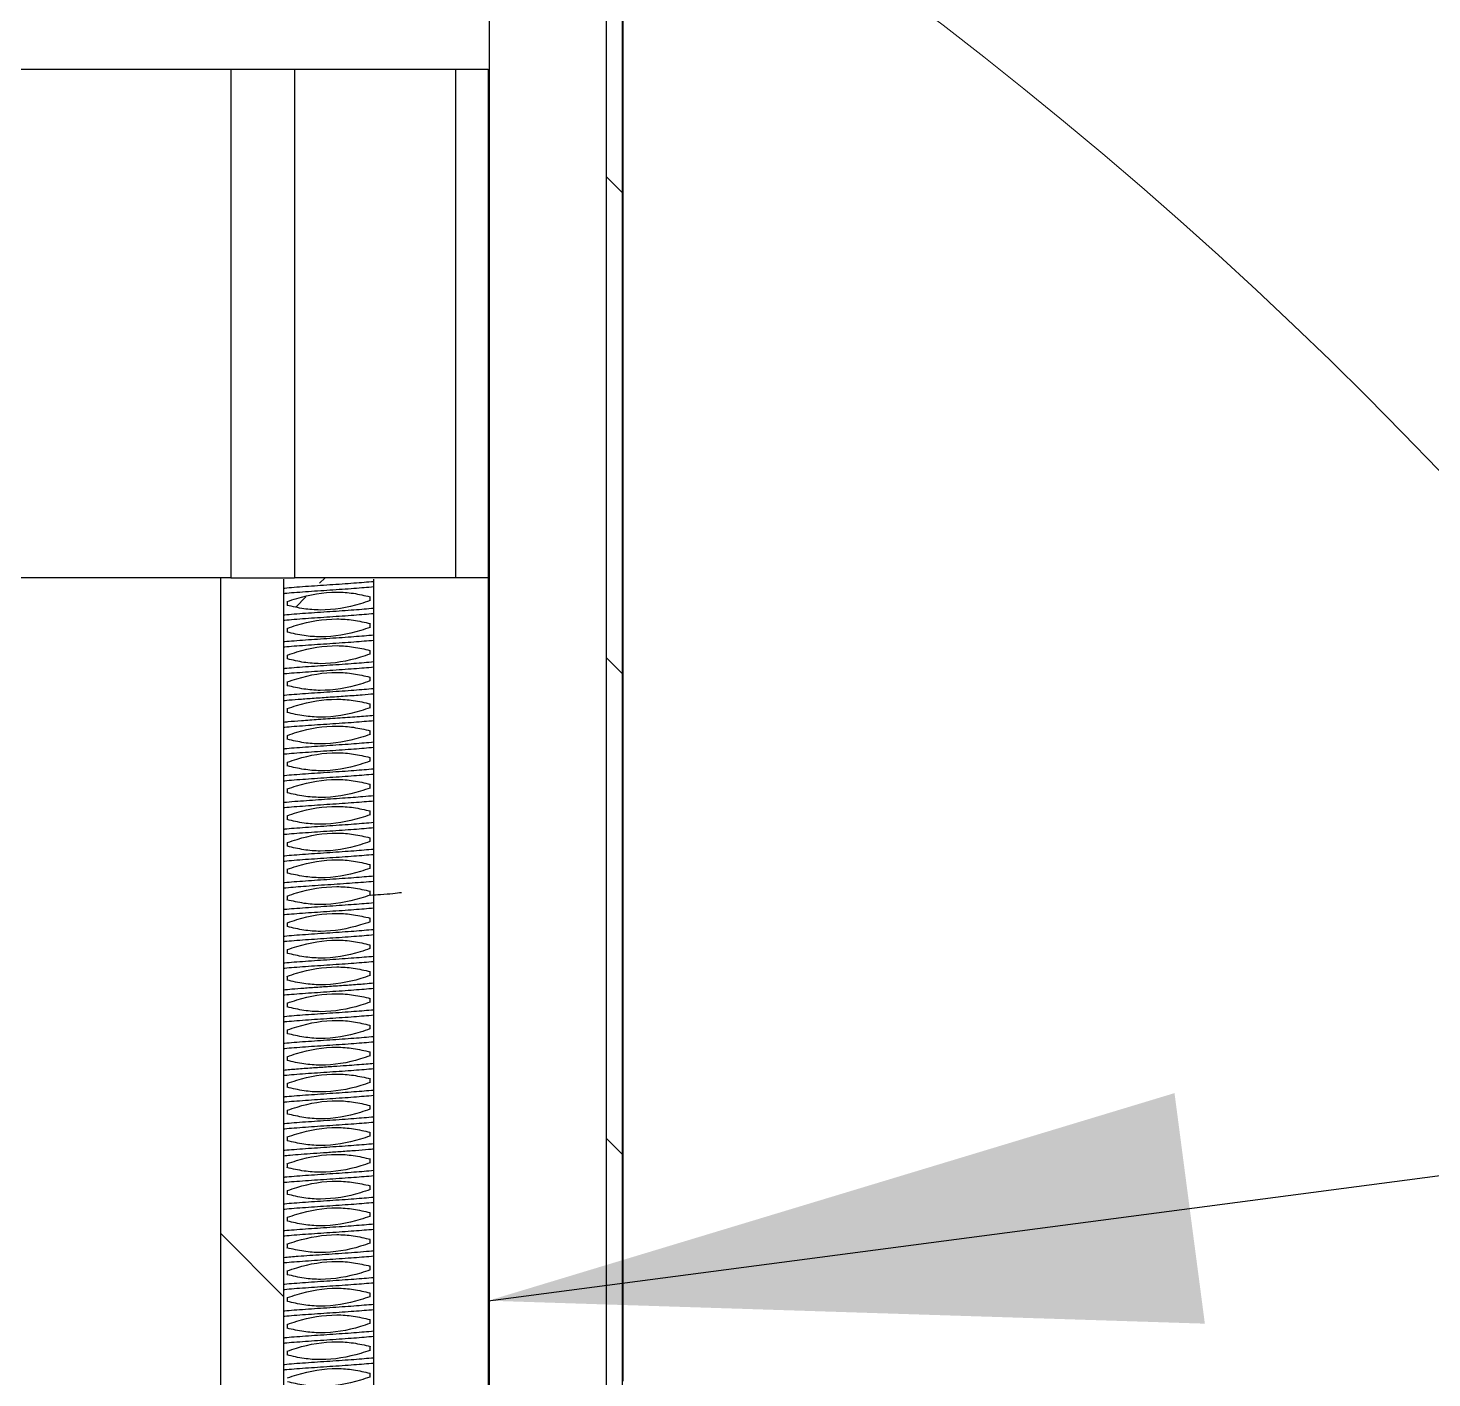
# Model space of a CAD drawing. Header units: millimetres. Extents: x 2 to 1187, y 2 to 839.
# Drawn here: x 311.94 to 318.5, y 464.89 to 471.19 of the extents above; entities that cross this region are included whole.
import ezdxf

# ---------------------------------------------------------------- set-up
doc = ezdxf.new("R2010")
doc.units = ezdxf.units.MM
doc.dimstyles.new('SLDDIMSTYLE0', dxfattribs={"dimtxt": 0.18, "dimasz": 3.302, "dimexe": 0, "dimexo": 0.0625, "dimgap": 0, "dimtad": 0, "dimtih": 1, "dimtoh": 1, "dimdec": 0, "dimrnd": 1e-09, "dimzin": 0, "dimdsep": 46, "dimtxsty": 'Standard', "dimsah": 1, "dimcen": 0.09, "dimadec": 0, "dimazin": 0, "dimtfac": 3.302, "dimtdec": 0, "dimtofl": 0, "dimtmove": 0, "dimatfit": 3, "dimfxl": 1, "dimfrac": 2, "dimtolj": 1, "dimtzin": 0, "dimarcsym": 0})

# ---------------------------------------------------------------- blocks, each defined once
blk = doc.blocks.new('SW_HATCH_1')
at = {"color": 0, "linetype": 'Continuous', "lineweight": 18}
for p, q in [((147.5361, -9.2065), (147.4611, -9.1315)), ((146.1237, -11.0308), (146.1491, -11.0053)), ((146.0125, -11.142), (146.0599, -11.0946)), ((147.5361, -11.4516), (147.4611, -11.3765)), ((147.5361, -13.6966), (147.4611, -13.6216)), ((145.9554, -14.361), (145.6602, -14.0657))]:
    blk.add_line(p, q, dxfattribs=at)

msp = doc.modelspace()

# ---------------------------------------------------------------- linework, layer by layer
at = {"color": 7, "linetype": 'Continuous', "lineweight": 25}
for p, q in [((314.6433, 481.8016), (314.6433, 464.3016)), ((314.7184, 480.6266), (314.7184, 464.3766)), ((314.7229, 464.8766), (314.7229, 480.6266)), ((314.0979, 468.6266), (314.0979, 472.0016)), ((311.4138, 471.0016), (314.0917, 471.0016)), ((312.8918, 471.0016), (312.8918, 468.6266)), ((313.1881, 471.0016), (313.1881, 468.6266)), ((313.9395, 471.0016), (313.9395, 468.6266)), ((314.0917, 471.0016), (314.0917, 468.6266)), ((312.8918, 468.6266), (311.7136, 468.6266)), ((312.8424, 468.6266), (312.8424, 461.8766)), ((312.8918, 468.6266), (313.1881, 468.6266)), ((313.1376, 468.6203), (313.1376, 461.8766)), ((313.1544, 468.6266), (313.1544, 468.6231)), ((313.9395, 468.6266), (313.1881, 468.6266)), ((313.5582, 461.8766), (313.5582, 468.6203)), ((314.0917, 468.6266), (313.9395, 468.6266)), ((314.0917, 468.6266), (314.0979, 468.6266)), ((314.0931, 468.6266), (314.0931, 461.8766)), ((314.0979, 468.6266), (314.0931, 468.6266)), ((314.0979, 464.3016), (314.0979, 468.6266)), ((313.1544, 468.5159), (313.1544, 468.4981)), ((313.5414, 468.5203), (313.5414, 468.5381)), ((313.1544, 468.391), (313.1544, 468.3729)), ((313.5414, 468.3952), (313.5414, 468.4131)), ((313.1544, 468.266), (313.1544, 468.2481)), ((313.5414, 468.2703), (313.5414, 468.2881)), ((313.1544, 468.141), (313.1544, 468.1231)), ((313.5414, 468.1453), (313.5414, 468.1631)), ((313.1544, 468.0159), (313.1544, 467.9982)), ((313.5414, 468.0203), (313.5414, 468.0381)), ((313.1544, 467.891), (313.1544, 467.8731)), ((313.5414, 467.8953), (313.5414, 467.9132)), ((313.1544, 467.766), (313.1544, 467.7481)), ((313.5414, 467.7703), (313.5414, 467.7881)), ((313.5414, 467.6453), (313.5414, 467.6631)), ((313.1544, 467.6409), (313.1544, 467.6232)), ((313.5414, 467.5202), (313.5414, 467.5382)), ((313.1544, 467.516), (313.1544, 467.498)), ((313.5414, 467.3953), (313.5414, 467.4131)), ((313.1544, 467.391), (313.1544, 467.3731)), ((313.5414, 467.2703), (313.5414, 467.2881)), ((313.1544, 467.2659), (313.1544, 467.2481)), ((313.1544, 467.141), (313.1544, 467.1231)), ((313.5414, 467.1453), (313.5414, 467.1631)), ((313.1544, 467.016), (313.1544, 466.9981)), ((313.5414, 467.0203), (313.5414, 467.0381)), ((313.1544, 466.891), (313.1544, 466.8731)), ((313.5414, 466.8953), (313.5414, 466.9131)), ((313.1544, 466.7659), (313.1544, 466.7482)), ((313.5414, 466.7703), (313.5414, 466.7881)), ((313.1544, 466.641), (313.1544, 466.6231)), ((313.5414, 466.6453), (313.5414, 466.6632)), ((313.1544, 466.516), (313.1544, 466.4981)), ((313.5414, 466.5203), (313.5414, 466.5381)), ((313.1544, 466.3909), (313.1544, 466.3732)), ((313.5414, 466.3953), (313.5414, 466.4131)), ((313.5414, 466.2702), (313.5414, 466.2882)), ((313.1544, 466.266), (313.1544, 466.2479)), ((313.5414, 466.1453), (313.5414, 466.1631)), ((313.1544, 466.141), (313.1544, 466.1231)), ((313.5414, 466.0203), (313.5414, 466.0381)), ((313.1544, 466.0159), (313.1544, 465.9981)), ((313.5414, 465.8953), (313.5414, 465.9131)), ((313.1544, 465.891), (313.1544, 465.8731)), ((313.1544, 465.766), (313.1544, 465.7481)), ((313.5414, 465.7703), (313.5414, 465.7882)), ((313.1544, 465.641), (313.1544, 465.6231)), ((313.5414, 465.6453), (313.5414, 465.6631)), ((313.1544, 465.5159), (313.1544, 465.4982)), ((313.5414, 465.5203), (313.5414, 465.5381)), ((313.1544, 465.391), (313.1544, 465.3731)), ((313.5414, 465.3953), (313.5414, 465.4132)), ((313.1544, 465.266), (313.1544, 465.2481)), ((313.5414, 465.2703), (313.5414, 465.2881)), ((313.1544, 465.1409), (313.1544, 465.1231)), ((313.5414, 465.1453), (313.5414, 465.1631)), ((313.1544, 465.016), (313.1544, 464.9979)), ((313.5414, 465.0202), (313.5414, 465.0381)), ((313.5414, 464.8953), (313.5414, 464.9131))]:
    msp.add_line(p, q, dxfattribs=at)
at = {"color": 7, "linetype": 'Continuous', "lineweight": 18}
msp.add_circle((304.0979, 455.3766), 19.9348, dxfattribs=at)
at = {"color": 7, "linetype": 'Continuous', "lineweight": 25}
for points, knots in [([(313.5582, 468.6088), (313.5288, 468.6063), (313.4694, 468.6011), (313.3522, 468.5933), (313.2397, 468.5855), (313.1628, 468.5801), (313.1395, 468.5772), (313.1376, 468.577)], [0, 0, 0, 0, 0.241538, 0.487078, 0.732619, 0.97816, 1, 1, 1, 1]), ([(313.5582, 468.5841), (313.5289, 468.5816), (313.4697, 468.5764), (313.3526, 468.5687), (313.24, 468.5608), (313.163, 468.5554), (313.1396, 468.5525), (313.1376, 468.5523)], [0, 0, 0, 0, 0.240801, 0.486324, 0.731847, 0.977369, 1, 1, 1, 1]), ([(313.1538, 468.5159), (313.1687, 468.5209), (313.2435, 468.5459), (313.3484, 468.5649), (313.4642, 468.5564), (313.5153, 468.5443), (313.5412, 468.5381)], [0, 0, 0, 0, 0.119398, 0.601009, 0.797457, 1, 1, 1, 1]), ([(313.541, 468.5203), (313.5262, 468.5152), (313.4515, 468.4895), (313.3462, 468.4715), (313.2307, 468.4808), (313.1798, 468.4923), (313.154, 468.4981)], [0, 0, 0, 0, 0.119524, 0.602485, 0.798138, 1, 1, 1, 1]), ([(313.5582, 468.4838), (313.5289, 468.4813), (313.4697, 468.4761), (313.3525, 468.4683), (313.24, 468.4605), (313.163, 468.4551), (313.1396, 468.4522), (313.1376, 468.452)], [0, 0, 0, 0, 0.2408588, 0.4863773, 0.7318958, 0.9774143, 1, 1, 1, 1]), ([(313.5582, 468.459), (313.5289, 468.4565), (313.4697, 468.4513), (313.3525, 468.4435), (313.2399, 468.4357), (313.1629, 468.4302), (313.1396, 468.4274), (313.1376, 468.4271)], [0, 0, 0, 0, 0.240895, 0.486498, 0.732098, 0.977695, 1, 1, 1, 1]), ([(313.5426, 468.3954), (313.5277, 468.3903), (313.453, 468.3651), (313.3478, 468.347), (313.2315, 468.3549), (313.1799, 468.3669), (313.1536, 468.3731)], [0, 0, 0, 0, 0.118933, 0.598888, 0.795181, 1, 1, 1, 1]), ([(313.1538, 468.3909), (313.1686, 468.396), (313.2432, 468.4217), (313.3486, 468.4393), (313.4647, 468.4309), (313.5162, 468.4192), (313.5425, 468.4132)], [0, 0, 0, 0, 0.11899, 0.599613, 0.79535, 1, 1, 1, 1]), ([(313.5582, 468.3588), (313.5289, 468.3563), (313.4697, 468.3511), (313.3525, 468.3434), (313.24, 468.3356), (313.163, 468.3301), (313.1396, 468.3273), (313.1376, 468.327)], [0, 0, 0, 0, 0.240815, 0.486401, 0.731988, 0.977576, 1, 1, 1, 1]), ([(313.5582, 468.3341), (313.5288, 468.3316), (313.4694, 468.3264), (313.3522, 468.3187), (313.2397, 468.3108), (313.1628, 468.3054), (313.1395, 468.3026), (313.1376, 468.3023)], [0, 0, 0, 0, 0.241529, 0.487095, 0.732662, 0.978229, 1, 1, 1, 1]), ([(313.1554, 468.266), (313.1702, 468.271), (313.245, 468.2965), (313.35, 468.3153), (313.465, 468.3053), (313.5154, 468.2939), (313.5408, 468.2881)], [0, 0, 0, 0, 0.1199911, 0.6046398, 0.8004391, 1, 1, 1, 1]), ([(313.541, 468.2703), (313.5261, 468.2653), (313.4513, 468.2404), (313.3465, 468.2207), (313.2314, 468.2303), (313.1809, 468.2422), (313.1554, 468.2482)], [0, 0, 0, 0, 0.119899, 0.6035885, 0.7996969, 1, 1, 1, 1]), ([(313.5582, 468.2338), (313.5288, 468.2313), (313.4694, 468.2261), (313.3522, 468.2183), (313.2397, 468.2105), (313.1628, 468.2051), (313.1395, 468.2022), (313.1376, 468.202)], [0, 0, 0, 0, 0.241504, 0.487078, 0.732652, 0.978226, 1, 1, 1, 1]), ([(313.5582, 468.2091), (313.5288, 468.2066), (313.4696, 468.2014), (313.3524, 468.1937), (313.2399, 468.1858), (313.163, 468.1804), (313.1396, 468.1776), (313.1376, 468.1773)], [0, 0, 0, 0, 0.241105, 0.486616, 0.732126, 0.977636, 1, 1, 1, 1]), ([(313.1546, 468.141), (313.1695, 468.1459), (313.2443, 468.1709), (313.3491, 468.1904), (313.4644, 468.181), (313.515, 468.1691), (313.5405, 468.1631)], [0, 0, 0, 0, 0.1198083, 0.6030998, 0.7993216, 1, 1, 1, 1]), ([(313.5405, 468.1453), (313.5256, 468.1402), (313.4509, 468.1147), (313.3458, 468.0961), (313.2308, 468.1059), (313.1803, 468.1174), (313.1548, 468.1232)], [0, 0, 0, 0, 0.119914, 0.604313, 0.800109, 1, 1, 1, 1]), ([(313.5582, 468.1088), (313.5288, 468.1063), (313.4696, 468.1011), (313.3524, 468.0933), (313.2399, 468.0855), (313.1629, 468.0801), (313.1396, 468.0772), (313.1376, 468.077)], [0, 0, 0, 0, 0.241178, 0.486688, 0.732198, 0.977709, 1, 1, 1, 1]), ([(313.5582, 468.0843), (313.541, 468.0826), (313.5032, 468.0791), (313.428, 468.0737), (313.3473, 468.0682), (313.2713, 468.0631), (313.2059, 468.0583), (313.1613, 468.0548), (313.1423, 468.0528), (313.1376, 468.0524)], [0, 0, 0, 0, 0.151734, 0.334074, 0.505584, 0.666252, 0.816066, 0.955015, 1, 1, 1, 1]), ([(313.1533, 468.0159), (313.1681, 468.0209), (313.2428, 468.0463), (313.348, 468.0643), (313.4644, 468.0563), (313.516, 468.0443), (313.5423, 468.0382)], [0, 0, 0, 0, 0.118902, 0.598804, 0.794993, 1, 1, 1, 1]), ([(313.5422, 468.0204), (313.5274, 468.0153), (313.4527, 467.9897), (313.3474, 467.972), (313.2311, 467.9802), (313.1796, 467.992), (313.1532, 467.9981)], [0, 0, 0, 0, 0.118934, 0.599238, 0.795079, 1, 1, 1, 1]), ([(313.5582, 467.9838), (313.5336, 467.9817), (313.4846, 467.9773), (313.3917, 467.9709), (313.3012, 467.9648), (313.2223, 467.9593), (313.1674, 467.955), (313.1442, 467.9527), (313.1376, 467.952)], [0, 0, 0, 0, 0.2060372, 0.4110439, 0.6011827, 0.7764264, 0.9367497, 1, 1, 1, 1]), ([(313.5582, 467.9591), (313.5288, 467.9566), (313.4695, 467.9514), (313.3522, 467.9436), (313.2397, 467.9358), (313.1628, 467.9304), (313.1395, 467.9275), (313.1376, 467.9273)], [0, 0, 0, 0, 0.241423, 0.487059, 0.732694, 0.978329, 1, 1, 1, 1]), ([(313.155, 467.891), (313.1698, 467.8961), (313.2445, 467.9217), (313.3497, 467.9399), (313.4651, 467.9304), (313.5158, 467.9189), (313.5416, 467.9131)], [0, 0, 0, 0, 0.119636, 0.603032, 0.798728, 1, 1, 1, 1]), ([(313.5582, 467.8588), (313.5288, 467.8563), (313.4695, 467.8511), (313.3523, 467.8434), (313.2397, 467.8356), (313.1628, 467.8301), (313.1395, 467.8273), (313.1376, 467.8271)], [0, 0, 0, 0, 0.241335, 0.486956, 0.732579, 0.978202, 1, 1, 1, 1]), ([(313.5418, 467.8953), (313.5269, 467.8903), (313.4521, 467.8654), (313.3472, 467.8462), (313.2315, 467.855), (313.1806, 467.867), (313.1548, 467.8731)], [0, 0, 0, 0, 0.11951, 0.601566, 0.797982, 1, 1, 1, 1]), ([(313.5582, 467.8341), (313.5288, 467.8316), (313.4695, 467.8264), (313.3523, 467.8187), (313.2398, 467.8108), (313.1629, 467.8054), (313.1395, 467.8026), (313.1376, 467.8023)], [0, 0, 0, 0, 0.241401, 0.486919, 0.732438, 0.977956, 1, 1, 1, 1]), ([(313.1552, 467.766), (313.1701, 467.771), (313.2449, 467.7961), (313.3497, 467.8157), (313.4646, 467.8057), (313.5149, 467.794), (313.5403, 467.7881)], [0, 0, 0, 0, 0.120081, 0.604648, 0.800438, 1, 1, 1, 1]), ([(313.5582, 467.7338), (313.5288, 467.7313), (313.4695, 467.7261), (313.3523, 467.7183), (313.2398, 467.7105), (313.1629, 467.7051), (313.1395, 467.7022), (313.1376, 467.702)], [0, 0, 0, 0, 0.241449, 0.486972, 0.732494, 0.978017, 1, 1, 1, 1]), ([(313.5403, 467.7702), (313.5255, 467.7652), (313.4507, 467.74), (313.3458, 467.7207), (313.231, 467.7308), (313.1807, 467.7424), (313.1553, 467.7482)], [0, 0, 0, 0, 0.12012, 0.605094, 0.800833, 1, 1, 1, 1]), ([(313.5582, 467.7091), (313.5289, 467.7066), (313.4697, 467.7015), (313.3526, 467.6937), (313.2401, 467.6859), (313.1631, 467.6804), (313.1396, 467.6776), (313.1376, 467.6773)], [0, 0, 0, 0, 0.240639, 0.486152, 0.731667, 0.977182, 1, 1, 1, 1]), ([(313.1534, 467.6409), (313.1683, 467.6459), (313.2431, 467.671), (313.3481, 467.6895), (313.4642, 467.6815), (313.5155, 467.6693), (313.5417, 467.6632)], [0, 0, 0, 0, 0.119133, 0.599743, 0.796193, 1, 1, 1, 1]), ([(313.5582, 467.609), (313.542, 467.6074), (313.5015, 467.6035), (313.4103, 467.5971), (313.3178, 467.5909), (313.2428, 467.5857), (313.189, 467.5816), (313.1529, 467.5787), (313.1387, 467.5772), (313.1376, 467.5771)], [0, 0, 0, 0, 0.145856, 0.365491, 0.601566, 0.726374, 0.855339, 0.988461, 1, 1, 1, 1]), ([(313.5415, 467.6453), (313.5267, 467.6402), (313.452, 467.6145), (313.3467, 467.5967), (313.2308, 467.6056), (313.1796, 467.6172), (313.1535, 467.6231)], [0, 0, 0, 0, 0.119241, 0.60104, 0.796648, 1, 1, 1, 1]), ([(313.5582, 467.5841), (313.5288, 467.5815), (313.4696, 467.5764), (313.3524, 467.5686), (313.2398, 467.5608), (313.1629, 467.5553), (313.1395, 467.5525), (313.1376, 467.5523)], [0, 0, 0, 0, 0.241107, 0.486731, 0.732355, 0.977978, 1, 1, 1, 1]), ([(313.1542, 467.5159), (313.1691, 467.521), (313.2437, 467.5468), (313.349, 467.5645), (313.4649, 467.5557), (313.5162, 467.5441), (313.5423, 467.5382)], [0, 0, 0, 0, 0.119211, 0.600877, 0.796489, 1, 1, 1, 1]), ([(313.5582, 467.4838), (313.5288, 467.4813), (313.4696, 467.4761), (313.3524, 467.4684), (313.2399, 467.4606), (313.1629, 467.4551), (313.1396, 467.4523), (313.1376, 467.4521)], [0, 0, 0, 0, 0.241017, 0.486627, 0.732238, 0.97785, 1, 1, 1, 1]), ([(313.5424, 467.5203), (313.5276, 467.5154), (313.4528, 467.4903), (313.3477, 467.4718), (313.2316, 467.4798), (313.1802, 467.4919), (313.1541, 467.4981)], [0, 0, 0, 0, 0.119106, 0.59962, 0.796063, 1, 1, 1, 1]), ([(313.5582, 467.4591), (313.5288, 467.4566), (313.4694, 467.4514), (313.3522, 467.4437), (313.2397, 467.4358), (313.1628, 467.4304), (313.1395, 467.4276), (313.1376, 467.4273)], [0, 0, 0, 0, 0.241544, 0.487089, 0.732634, 0.978178, 1, 1, 1, 1]), ([(313.1555, 467.391), (313.1703, 467.396), (313.2451, 467.4213), (313.35, 467.4405), (313.4649, 467.4304), (313.5151, 467.4189), (313.5405, 467.4131)], [0, 0, 0, 0, 0.1201138, 0.6050815, 0.8008265, 1, 1, 1, 1]), ([(313.5582, 467.3588), (313.5288, 467.3563), (313.4694, 467.3511), (313.3522, 467.3433), (313.2397, 467.3355), (313.1628, 467.3301), (313.1395, 467.3272), (313.1376, 467.327)], [0, 0, 0, 0, 0.241549, 0.487101, 0.732653, 0.978205, 1, 1, 1, 1]), ([(313.5582, 467.3341), (313.5289, 467.3316), (313.4697, 467.3264), (313.3525, 467.3187), (313.24, 467.3108), (313.163, 467.3054), (313.1396, 467.3025), (313.1376, 467.3023)], [0, 0, 0, 0, 0.240893, 0.486409, 0.731926, 0.977442, 1, 1, 1, 1]), ([(313.5406, 467.3953), (313.5257, 467.3903), (313.451, 467.3652), (313.3462, 467.3456), (313.2312, 467.3556), (313.1809, 467.3673), (313.1555, 467.3732)], [0, 0, 0, 0, 0.120068, 0.604566, 0.800375, 1, 1, 1, 1]), ([(313.1541, 467.266), (313.1689, 467.2709), (313.2438, 467.2958), (313.3486, 467.3151), (313.4643, 467.3063), (313.5151, 467.2942), (313.5409, 467.2881)], [0, 0, 0, 0, 0.119543, 0.601729, 0.798132, 1, 1, 1, 1]), ([(313.5408, 467.2703), (313.526, 467.2652), (313.4513, 467.2395), (313.3461, 467.2213), (313.2307, 467.2309), (313.18, 467.2423), (313.1543, 467.2481)], [0, 0, 0, 0, 0.119668, 0.603183, 0.798892, 1, 1, 1, 1]), ([(313.5582, 467.2338), (313.5288, 467.2313), (313.4696, 467.2261), (313.3525, 467.2183), (313.24, 467.2105), (313.163, 467.2051), (313.1396, 467.2022), (313.1376, 467.202)], [0, 0, 0, 0, 0.24096, 0.486474, 0.731987, 0.977501, 1, 1, 1, 1]), ([(313.5582, 467.2091), (313.5577, 467.2091), (313.5448, 467.2077), (313.5112, 467.205), (313.4423, 467.1996), (313.3439, 467.193), (313.2267, 467.1852), (313.1671, 467.18), (313.1376, 467.1775)], [0, 0, 0, 0, 0.004988, 0.13272, 0.259733, 0.510348, 0.758127, 1, 1, 1, 1]), ([(313.5425, 467.1454), (313.5277, 467.1403), (313.453, 467.1149), (313.3477, 467.097), (313.2314, 467.105), (313.1798, 467.117), (313.1534, 467.1231)], [0, 0, 0, 0, 0.118897, 0.598803, 0.794958, 1, 1, 1, 1]), ([(313.1535, 467.1409), (313.1684, 467.146), (313.243, 467.1716), (313.3483, 467.1893), (313.4646, 467.1811), (313.5162, 467.1692), (313.5426, 467.1632)], [0, 0, 0, 0, 0.118922, 0.599148, 0.795024, 1, 1, 1, 1]), ([(313.5418, 467.1453), (313.558, 467.1464), (313.5977, 467.149), (313.6508, 467.1533), (313.6759, 467.1564), (313.6885, 467.158)], [0, 0, 0, 0, 0.253681, 0.622168, 1, 1, 1, 1]), ([(313.5582, 467.1088), (313.5289, 467.1063), (313.4697, 467.1011), (313.3526, 467.0934), (313.24, 467.0855), (313.163, 467.0801), (313.1396, 467.0773), (313.1376, 467.077)], [0, 0, 0, 0, 0.2407371, 0.486312, 0.7318873, 0.9774632, 1, 1, 1, 1]), ([(313.5582, 467.0841), (313.5288, 467.0816), (313.4695, 467.0764), (313.3522, 467.0687), (313.2397, 467.0608), (313.1628, 467.0554), (313.1395, 467.0526), (313.1376, 467.0523)], [0, 0, 0, 0, 0.241487, 0.487065, 0.732642, 0.97822, 1, 1, 1, 1]), ([(313.5412, 467.0203), (313.5264, 467.0153), (313.4516, 466.9904), (313.3468, 466.9709), (313.2314, 466.9802), (313.1808, 466.9921), (313.1552, 466.9982)], [0, 0, 0, 0, 0.11978, 0.602952, 0.7992, 1, 1, 1, 1]), ([(313.1553, 467.016), (313.1701, 467.0211), (313.2448, 467.0466), (313.35, 467.0652), (313.465, 467.0553), (313.5156, 467.0439), (313.5411, 467.0381)], [0, 0, 0, 0, 0.1198889, 0.6042013, 0.7999928, 1, 1, 1, 1]), ([(313.5582, 466.9838), (313.5288, 466.9813), (313.4695, 466.9761), (313.3522, 466.9683), (313.2397, 466.9605), (313.1628, 466.9551), (313.1395, 466.9522), (313.1376, 466.952)], [0, 0, 0, 0, 0.241449, 0.487033, 0.732617, 0.9782, 1, 1, 1, 1]), ([(313.5582, 466.9591), (313.5288, 466.9566), (313.4695, 466.9514), (313.3524, 466.9437), (313.2399, 466.9358), (313.1629, 466.9304), (313.1396, 466.9276), (313.1376, 466.9273)], [0, 0, 0, 0, 0.241216, 0.486726, 0.732237, 0.977748, 1, 1, 1, 1]), ([(313.1548, 466.891), (313.1697, 466.896), (313.2445, 466.9209), (313.3493, 466.9405), (313.4644, 466.9309), (313.5149, 466.9191), (313.5404, 466.9131)], [0, 0, 0, 0, 0.119923, 0.60372, 0.799792, 1, 1, 1, 1]), ([(313.5404, 466.8953), (313.5255, 466.8902), (313.4508, 466.8648), (313.3457, 466.8459), (313.2308, 466.8559), (313.1804, 466.8674), (313.155, 466.8732)], [0, 0, 0, 0, 0.120011, 0.604719, 0.800516, 1, 1, 1, 1]), ([(313.5582, 466.8588), (313.5288, 466.8563), (313.4695, 466.8511), (313.3523, 466.8433), (313.2398, 466.8355), (313.1629, 466.8301), (313.1396, 466.8272), (313.1376, 466.827)], [0, 0, 0, 0, 0.241283, 0.486796, 0.732308, 0.97782, 1, 1, 1, 1]), ([(313.5582, 466.8341), (313.5289, 466.8316), (313.4697, 466.8265), (313.3526, 466.8187), (313.2401, 466.8109), (313.163, 466.8054), (313.1396, 466.8026), (313.1376, 466.8024)], [0, 0, 0, 0, 0.240622, 0.48616, 0.7317, 0.97724, 1, 1, 1, 1]), ([(313.1532, 466.7659), (313.1681, 466.7709), (313.2428, 466.7962), (313.348, 466.8143), (313.4643, 466.8064), (313.5158, 466.7943), (313.5421, 466.7882)], [0, 0, 0, 0, 0.118947, 0.598935, 0.795255, 1, 1, 1, 1]), ([(313.542, 466.7703), (313.5272, 466.7652), (313.4525, 466.7396), (313.3472, 466.7219), (313.231, 466.7304), (313.1796, 466.7421), (313.1533, 466.7481)], [0, 0, 0, 0, 0.11901, 0.599738, 0.795452, 1, 1, 1, 1]), ([(313.5582, 466.7339), (313.5447, 466.7326), (313.5124, 466.7295), (313.4463, 466.7247), (313.3712, 466.7195), (313.2982, 466.7146), (313.2326, 466.71), (313.1781, 466.7058), (313.1501, 466.7032), (313.1376, 466.7021)], [0, 0, 0, 0, 0.122977, 0.2938721, 0.4560184, 0.609408, 0.7540332, 0.889887, 1, 1, 1, 1]), ([(313.5582, 466.7091), (313.5288, 466.7066), (313.4695, 466.7014), (313.3523, 466.6936), (313.2397, 466.6858), (313.1628, 466.6804), (313.1395, 466.6775), (313.1376, 466.6773)], [0, 0, 0, 0, 0.24134, 0.486985, 0.732629, 0.978273, 1, 1, 1, 1]), ([(313.1547, 466.641), (313.1695, 466.6461), (313.2442, 466.6718), (313.3495, 466.6897), (313.465, 466.6805), (313.516, 466.669), (313.5419, 466.6631)], [0, 0, 0, 0, 0.119491, 0.602321, 0.797965, 1, 1, 1, 1]), ([(313.542, 466.6453), (313.5272, 466.6404), (313.4524, 466.6154), (313.3474, 466.5964), (313.2316, 466.6049), (313.1805, 466.617), (313.1546, 466.6231)], [0, 0, 0, 0, 0.119365, 0.600849, 0.797303, 1, 1, 1, 1]), ([(313.5582, 466.6088), (313.5288, 466.6063), (313.4695, 466.6011), (313.3523, 466.5934), (313.2398, 466.5856), (313.1629, 466.5801), (313.1395, 466.5773), (313.1376, 466.5771)], [0, 0, 0, 0, 0.241216, 0.486827, 0.73244, 0.978053, 1, 1, 1, 1]), ([(313.5582, 466.5841), (313.5288, 466.5816), (313.4695, 466.5764), (313.3522, 466.5687), (313.2398, 466.5608), (313.1629, 466.5554), (313.1395, 466.5526), (313.1376, 466.5523)], [0, 0, 0, 0, 0.2414709, 0.4869964, 0.7325219, 0.9780474, 1, 1, 1, 1]), ([(313.1554, 466.516), (313.1702, 466.521), (313.245, 466.5461), (313.3498, 466.5656), (313.4647, 466.5556), (313.5149, 466.5439), (313.5403, 466.5381)], [0, 0, 0, 0, 0.120122, 0.604941, 0.800675, 1, 1, 1, 1]), ([(313.5582, 466.4838), (313.5288, 466.4813), (313.4694, 466.4761), (313.3522, 466.4683), (313.2397, 466.4605), (313.1629, 466.4551), (313.1395, 466.4522), (313.1376, 466.452)], [0, 0, 0, 0, 0.241505, 0.4870363, 0.7325675, 0.9780987, 1, 1, 1, 1]), ([(313.5403, 466.5202), (313.5255, 466.5152), (313.4508, 466.49), (313.3459, 466.4706), (313.231, 466.4808), (313.1808, 466.4923), (313.1554, 466.4982)], [0, 0, 0, 0, 0.1201329, 0.6050619, 0.8007858, 1, 1, 1, 1]), ([(313.5582, 466.4591), (313.5289, 466.4566), (313.4697, 466.4514), (313.3526, 466.4437), (313.2401, 466.4359), (313.163, 466.4304), (313.1396, 466.4276), (313.1376, 466.4273)], [0, 0, 0, 0, 0.240694, 0.486201, 0.73171, 0.977219, 1, 1, 1, 1]), ([(313.1536, 466.3909), (313.1685, 466.3959), (313.2433, 466.4209), (313.3482, 466.4397), (313.4642, 466.4314), (313.5154, 466.4193), (313.5414, 466.4131)], [0, 0, 0, 0, 0.119263, 0.600355, 0.796818, 1, 1, 1, 1]), ([(313.5582, 466.3589), (313.5469, 466.3578), (313.5119, 466.3544), (313.4448, 466.3496), (313.3692, 466.3444), (313.3017, 466.3399), (313.2315, 466.3349), (313.1733, 466.3306), (313.1468, 466.3278), (313.1376, 466.3269)], [0, 0, 0, 0, 0.104088, 0.321941, 0.45043, 0.591666, 0.745632, 0.912312, 1, 1, 1, 1]), ([(313.5412, 466.3953), (313.5264, 466.3902), (313.4518, 466.3645), (313.3465, 466.3466), (313.2308, 466.3557), (313.1797, 466.3672), (313.1538, 466.3731)], [0, 0, 0, 0, 0.119383, 0.60178, 0.797398, 1, 1, 1, 1]), ([(313.5582, 466.3341), (313.5288, 466.3315), (313.4696, 466.3263), (313.3524, 466.3185), (313.2399, 466.3107), (313.1629, 466.3052), (313.1396, 466.3024), (313.1376, 466.3022)], [0, 0, 0, 0, 0.240996, 0.486611, 0.732223, 0.977832, 1, 1, 1, 1]), ([(313.154, 466.2659), (313.1688, 466.271), (313.2435, 466.2967), (313.3488, 466.3144), (313.4648, 466.3058), (313.5162, 466.2941), (313.5425, 466.2882)], [0, 0, 0, 0, 0.119086, 0.600186, 0.795838, 1, 1, 1, 1]), ([(313.5582, 466.2338), (313.5289, 466.2313), (313.4696, 466.2261), (313.3525, 466.2184), (313.2399, 466.2106), (313.1629, 466.2051), (313.1396, 466.2023), (313.1376, 466.202)], [0, 0, 0, 0, 0.240909, 0.486508, 0.732108, 0.977708, 1, 1, 1, 1]), ([(313.5425, 466.2704), (313.5277, 466.2654), (313.4529, 466.2402), (313.3478, 466.2219), (313.2316, 466.2298), (313.1801, 466.2419), (313.1538, 466.2481)], [0, 0, 0, 0, 0.119003, 0.599163, 0.7955492, 1, 1, 1, 1]), ([(313.5582, 466.2091), (313.5288, 466.2066), (313.4694, 466.2014), (313.3522, 466.1937), (313.2397, 466.1858), (313.1628, 466.1804), (313.1395, 466.1776), (313.1376, 466.1773)], [0, 0, 0, 0, 0.2415474, 0.4871033, 0.7326593, 0.9782153, 1, 1, 1, 1]), ([(313.1555, 466.141), (313.1703, 466.146), (313.245, 466.1714), (313.3501, 466.1904), (313.4649, 466.1804), (313.5153, 466.1689), (313.5407, 466.1631)], [0, 0, 0, 0, 0.120064, 0.604924, 0.800703, 1, 1, 1, 1]), ([(313.5582, 466.1088), (313.5288, 466.1063), (313.4694, 466.1011), (313.3522, 466.0933), (313.2397, 466.0855), (313.1628, 466.0801), (313.1395, 466.0772), (313.1376, 466.077)], [0, 0, 0, 0, 0.241537, 0.4871, 0.732664, 0.978227, 1, 1, 1, 1]), ([(313.5408, 466.1453), (313.5259, 466.1403), (313.4511, 466.1153), (313.3463, 466.0956), (313.2313, 466.1054), (313.1809, 466.1172), (313.1554, 466.1232)], [0, 0, 0, 0, 0.119993, 0.604116, 0.800054, 1, 1, 1, 1]), ([(313.5582, 466.0841), (313.5288, 466.0816), (313.4696, 466.0764), (313.3525, 466.0687), (313.24, 466.0608), (313.163, 466.0554), (313.1396, 466.0526), (313.1376, 466.0523)], [0, 0, 0, 0, 0.240998, 0.486511, 0.732023, 0.977535, 1, 1, 1, 1]), ([(313.1544, 466.016), (313.1692, 466.0209), (313.244, 466.0458), (313.3489, 466.0652), (313.4643, 466.0562), (313.515, 466.0442), (313.5407, 466.0381)], [0, 0, 0, 0, 0.119684, 0.602449, 0.798778, 1, 1, 1, 1]), ([(313.5582, 465.9838), (313.5288, 465.9813), (313.4696, 465.9761), (313.3524, 465.9683), (313.2399, 465.9605), (313.163, 465.9551), (313.1396, 465.9522), (313.1376, 465.952)], [0, 0, 0, 0, 0.241071, 0.486582, 0.732093, 0.977603, 1, 1, 1, 1]), ([(313.5582, 465.9593), (313.5502, 465.9585), (313.5263, 465.956), (313.4742, 465.952), (313.4083, 465.9474), (313.3412, 465.9428), (313.277, 465.9385), (313.2193, 465.9343), (313.1695, 465.9306), (313.1474, 465.9282), (313.1376, 465.9271)], [0, 0, 0, 0, 0.075301, 0.226504, 0.372319, 0.512742, 0.647771, 0.777403, 0.901635, 1, 1, 1, 1]), ([(313.5406, 466.0203), (313.5258, 466.0152), (313.4511, 465.9896), (313.3459, 465.9712), (313.2307, 465.9809), (313.1801, 465.9924), (313.1545, 465.9982)], [0, 0, 0, 0, 0.119802, 0.603811, 0.799574, 1, 1, 1, 1]), ([(313.5424, 465.8954), (313.5276, 465.8903), (313.4529, 465.8648), (313.3476, 465.847), (313.2313, 465.8551), (313.1797, 465.867), (313.1533, 465.8731)], [0, 0, 0, 0, 0.118898, 0.598927, 0.79492, 1, 1, 1, 1]), ([(313.1534, 465.8909), (313.1682, 465.896), (313.2429, 465.9214), (313.3482, 465.9392), (313.4645, 465.9312), (313.5161, 465.9193), (313.5425, 465.9132)], [0, 0, 0, 0, 0.118894, 0.598873, 0.79491, 1, 1, 1, 1]), ([(313.5582, 465.8588), (313.5289, 465.8563), (313.4697, 465.8511), (313.3526, 465.8433), (313.2401, 465.8355), (313.163, 465.8301), (313.1396, 465.8272), (313.1376, 465.827)], [0, 0, 0, 0, 0.240671, 0.48623, 0.731789, 0.977348, 1, 1, 1, 1]), ([(313.5582, 465.8341), (313.5288, 465.8316), (313.4694, 465.8264), (313.3522, 465.8186), (313.2397, 465.8108), (313.1628, 465.8054), (313.1395, 465.8026), (313.1376, 465.8023)], [0, 0, 0, 0, 0.241495, 0.487123, 0.732751, 0.978378, 1, 1, 1, 1]), ([(313.5415, 465.7703), (313.5267, 465.7653), (313.4518, 465.7404), (313.347, 465.7211), (313.2315, 465.7301), (313.1807, 465.7421), (313.155, 465.7481)], [0, 0, 0, 0, 0.1196466, 0.6022565, 0.7986081, 1, 1, 1, 1]), ([(313.1551, 465.766), (313.17, 465.7711), (313.2447, 465.7967), (313.3499, 465.815), (313.4651, 465.8054), (313.5157, 465.7939), (313.5413, 465.7881)], [0, 0, 0, 0, 0.119767, 0.603649, 0.799399, 1, 1, 1, 1]), ([(313.5582, 465.7338), (313.5288, 465.7313), (313.4695, 465.7261), (313.3522, 465.7184), (313.2397, 465.7106), (313.1628, 465.7051), (313.1395, 465.7023), (313.1376, 465.7021)], [0, 0, 0, 0, 0.241412, 0.487025, 0.73264, 0.978255, 1, 1, 1, 1]), ([(313.5582, 465.7091), (313.5288, 465.7066), (313.4695, 465.7014), (313.3523, 465.6937), (313.2398, 465.6858), (313.1629, 465.6804), (313.1396, 465.6776), (313.1376, 465.6773)], [0, 0, 0, 0, 0.241318, 0.486831, 0.732344, 0.977858, 1, 1, 1, 1]), ([(313.1551, 465.641), (313.1699, 465.646), (313.2447, 465.671), (313.3495, 465.6906), (313.4645, 465.6808), (313.5149, 465.669), (313.5403, 465.6631)], [0, 0, 0, 0, 0.120016, 0.604251, 0.800147, 1, 1, 1, 1]), ([(313.5403, 465.6453), (313.5255, 465.6402), (313.4507, 465.6149), (313.3457, 465.5958), (313.2309, 465.6059), (313.1806, 465.6174), (313.1552, 465.6232)], [0, 0, 0, 0, 0.12008, 0.604981, 0.800751, 1, 1, 1, 1]), ([(313.5582, 465.6088), (313.5288, 465.6063), (313.4695, 465.6011), (313.3523, 465.5933), (313.2398, 465.5855), (313.1629, 465.5801), (313.1395, 465.5772), (313.1376, 465.577)], [0, 0, 0, 0, 0.241376, 0.486893, 0.732409, 0.977926, 1, 1, 1, 1]), ([(313.5582, 465.5841), (313.5289, 465.5816), (313.4697, 465.5765), (313.3526, 465.5687), (313.2401, 465.5609), (313.163, 465.5554), (313.1396, 465.5526), (313.1376, 465.5524)], [0, 0, 0, 0, 0.240637, 0.486173, 0.731711, 0.97725, 1, 1, 1, 1]), ([(313.1533, 465.5159), (313.1681, 465.5209), (313.2429, 465.546), (313.348, 465.5644), (313.4642, 465.5564), (313.5157, 465.5443), (313.5419, 465.5382)], [0, 0, 0, 0, 0.119028, 0.599269, 0.795675, 1, 1, 1, 1]), ([(313.5417, 465.5203), (313.5269, 465.5152), (313.4523, 465.4895), (313.3469, 465.4718), (313.2309, 465.4805), (313.1796, 465.4921), (313.1534, 465.4981)], [0, 0, 0, 0, 0.119117, 0.600366, 0.796002, 1, 1, 1, 1]), ([(313.5582, 465.4839), (313.5549, 465.4835), (313.538, 465.4817), (313.4977, 465.4785), (313.4405, 465.4742), (313.3793, 465.47), (313.2993, 465.4646), (313.2093, 465.4586), (313.1593, 465.4539), (313.1376, 465.4519)], [0, 0, 0, 0, 0.0322861, 0.1684634, 0.3021458, 0.4333327, 0.5620237, 0.8106683, 1, 1, 1, 1]), ([(313.5582, 465.4591), (313.5288, 465.4565), (313.4695, 465.4514), (313.3523, 465.4436), (313.2398, 465.4358), (313.1629, 465.4303), (313.1395, 465.4275), (313.1376, 465.4273)], [0, 0, 0, 0, 0.241221, 0.486856, 0.73249, 0.978124, 1, 1, 1, 1]), ([(313.1545, 465.3909), (313.1693, 465.396), (313.244, 465.4218), (313.3493, 465.4396), (313.465, 465.4306), (313.5161, 465.419), (313.5421, 465.4131)], [0, 0, 0, 0, 0.119344, 0.6015789, 0.7971905, 1, 1, 1, 1]), ([(313.5422, 465.3953), (313.5274, 465.3904), (313.4526, 465.3653), (313.3476, 465.3466), (313.2316, 465.3548), (313.1804, 465.3669), (313.1543, 465.3731)], [0, 0, 0, 0, 0.1192266, 0.6001801, 0.7966421, 1, 1, 1, 1]), ([(313.5582, 465.3588), (313.5288, 465.3563), (313.4696, 465.3511), (313.3524, 465.3434), (313.2398, 465.3356), (313.1629, 465.3301), (313.1395, 465.3273), (313.1376, 465.3271)], [0, 0, 0, 0, 0.241129, 0.4867498, 0.7323716, 0.9779944, 1, 1, 1, 1]), ([(313.5582, 465.3341), (313.5288, 465.3316), (313.4694, 465.3264), (313.3522, 465.3187), (313.2397, 465.3108), (313.1629, 465.3054), (313.1395, 465.3026), (313.1376, 465.3023)], [0, 0, 0, 0, 0.241519, 0.487054, 0.732589, 0.978123, 1, 1, 1, 1]), ([(313.1555, 465.266), (313.1703, 465.271), (313.2451, 465.2962), (313.3499, 465.3156), (313.4648, 465.3055), (313.515, 465.2939), (313.5404, 465.2881)], [0, 0, 0, 0, 0.120133, 0.605086, 0.800812, 1, 1, 1, 1]), ([(313.5404, 465.2702), (313.5256, 465.2653), (313.4508, 465.2401), (313.346, 465.2206), (313.2311, 465.2307), (313.1809, 465.2423), (313.1555, 465.2482)], [0, 0, 0, 0, 0.120114, 0.604876, 0.80062, 1, 1, 1, 1]), ([(313.5582, 465.2338), (313.5288, 465.2313), (313.4694, 465.2261), (313.3522, 465.2183), (313.2397, 465.2105), (313.1628, 465.2051), (313.1395, 465.2022), (313.1376, 465.202)], [0, 0, 0, 0, 0.241539, 0.48708, 0.732621, 0.978163, 1, 1, 1, 1]), ([(313.5582, 465.2091), (313.5289, 465.2066), (313.4697, 465.2014), (313.3526, 465.1937), (313.24, 465.1858), (313.163, 465.1804), (313.1396, 465.1775), (313.1376, 465.1773)], [0, 0, 0, 0, 0.240805, 0.486327, 0.73185, 0.977372, 1, 1, 1, 1]), ([(313.1538, 465.1409), (313.1687, 465.1459), (313.2435, 465.1709), (313.3484, 465.1899), (313.4642, 465.1814), (313.5152, 465.1693), (313.5411, 465.1631)], [0, 0, 0, 0, 0.1194046, 0.6010412, 0.7974876, 1, 1, 1, 1]), ([(313.5582, 465.1088), (313.5289, 465.1063), (313.4697, 465.1011), (313.3525, 465.0933), (313.24, 465.0855), (313.163, 465.0801), (313.1396, 465.0772), (313.1376, 465.077)], [0, 0, 0, 0, 0.240863, 0.486381, 0.7319, 0.977418, 1, 1, 1, 1]), ([(313.541, 465.1453), (313.5262, 465.1402), (313.4515, 465.1145), (313.3462, 465.0965), (313.2307, 465.1058), (313.1798, 465.1173), (313.154, 465.1231)], [0, 0, 0, 0, 0.11953, 0.602518, 0.798175, 1, 1, 1, 1]), ([(313.5582, 465.084), (313.5289, 465.0815), (313.4697, 465.0763), (313.3525, 465.0685), (313.2399, 465.0606), (313.1629, 465.0552), (313.1396, 465.0524), (313.1376, 465.0521)], [0, 0, 0, 0, 0.240892, 0.486495, 0.732096, 0.977693, 1, 1, 1, 1]), ([(313.1537, 465.0159), (313.1686, 465.021), (313.2432, 465.0467), (313.3486, 465.0643), (313.4647, 465.0559), (313.5162, 465.0442), (313.5426, 465.0382)], [0, 0, 0, 0, 0.118986, 0.599588, 0.795331, 1, 1, 1, 1]), ([(313.5582, 464.9838), (313.5289, 464.9813), (313.4697, 464.9761), (313.3525, 464.9684), (313.24, 464.9606), (313.163, 464.9551), (313.1396, 464.9523), (313.1376, 464.952)], [0, 0, 0, 0, 0.240813, 0.486399, 0.731986, 0.977574, 1, 1, 1, 1]), ([(313.5426, 465.0204), (313.5277, 465.0153), (313.453, 464.9901), (313.3478, 464.972), (313.2315, 464.9799), (313.1799, 464.9919), (313.1536, 464.9981)], [0, 0, 0, 0, 0.118931, 0.598879, 0.795168, 1, 1, 1, 1]), ([(313.5582, 464.9591), (313.5288, 464.9566), (313.4694, 464.9514), (313.3522, 464.9437), (313.2397, 464.9358), (313.1628, 464.9304), (313.1395, 464.9276), (313.1376, 464.9273)], [0, 0, 0, 0, 0.2415272, 0.4870946, 0.7326619, 0.9782293, 1, 1, 1, 1]), ([(313.1554, 464.891), (313.1702, 464.896), (313.245, 464.9215), (313.35, 464.9403), (313.465, 464.9303), (313.5154, 464.9189), (313.5409, 464.9131)], [0, 0, 0, 0, 0.1199866, 0.6046208, 0.8004209, 1, 1, 1, 1]), ([(313.541, 464.8953), (313.5262, 464.8903), (313.4514, 464.8654), (313.3466, 464.8457), (313.2314, 464.8553), (313.1809, 464.8672), (313.1553, 464.8732)], [0, 0, 0, 0, 0.119893, 0.603557, 0.799674, 1, 1, 1, 1])]:
    msp.add_open_spline(points, degree=3, knots=knots, dxfattribs=at)

# ---------------------------------------------------------------- block references
at = {"color": 7, "linetype": 'Continuous', "lineweight": 18}
msp.add_blockref('SW_HATCH_1', (167.1822, 479.6319), dxfattribs=at)

# ---------------------------------------------------------------- leaders
at = {"color": 7, "linetype": 'Continuous', "lineweight": 0}
msp.add_leader([(314.0931, 465.2516), (431.5914, 480.7201)], dimstyle='SLDDIMSTYLE0', dxfattribs=at)

doc.saveas('drawing.dxf')
